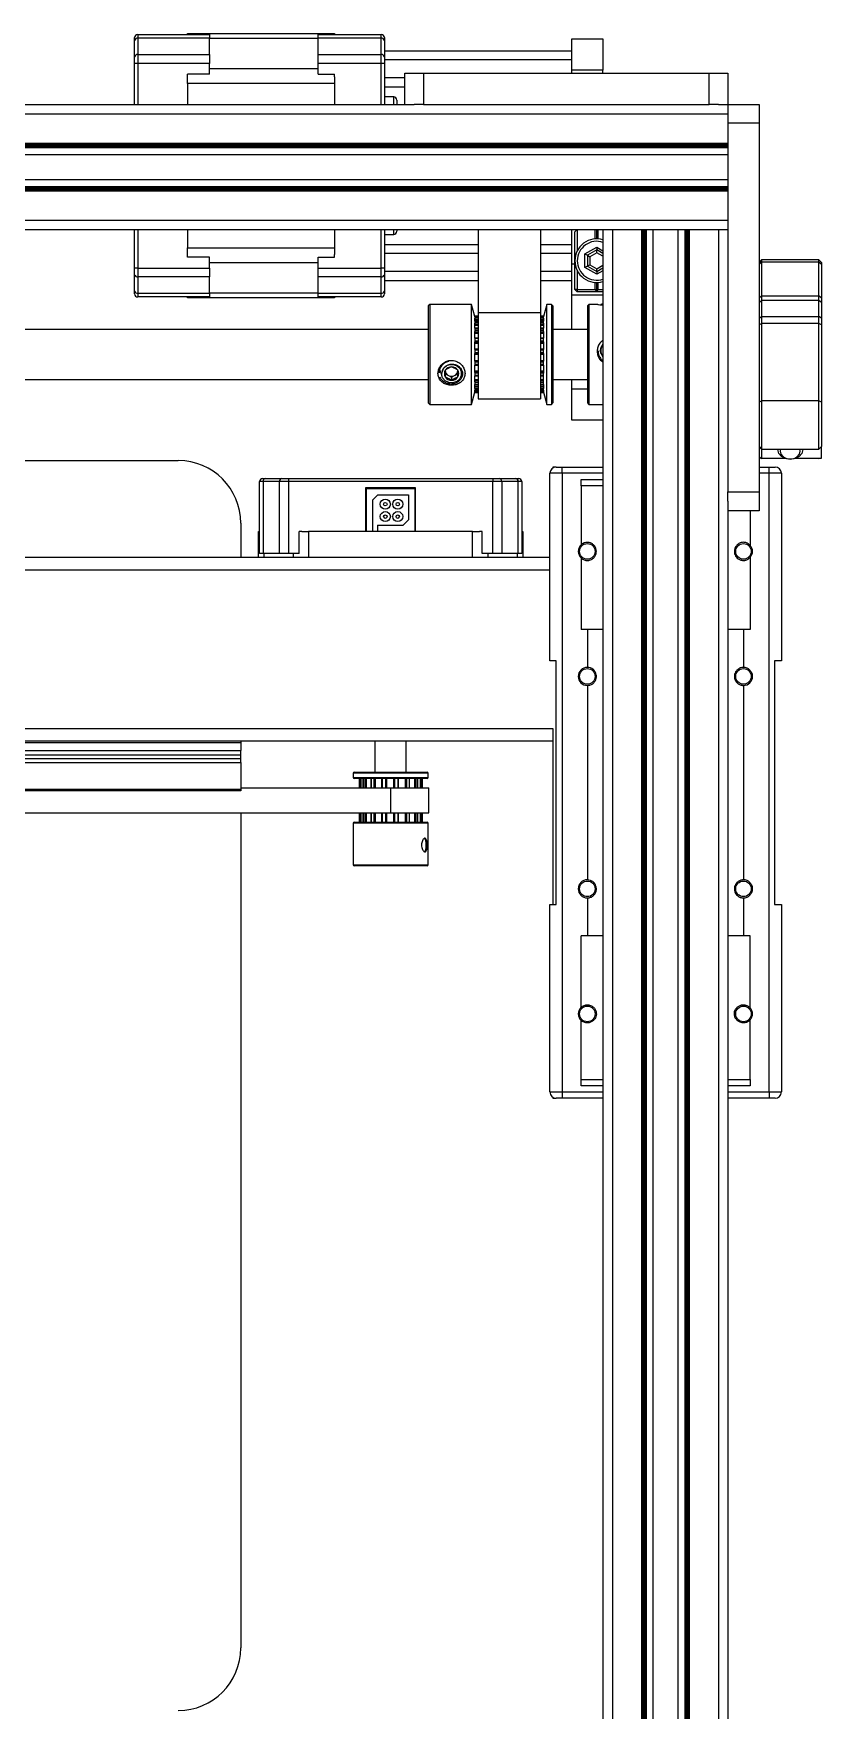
# Model space of a CAD drawing. Header units: millimetres. Extents: x 15 to 1184, y 5 to 1288.
# Drawn here: x 451.6 to 535.7, y 149.9 to 328.8 of the extents above; entities that cross this region are included whole.
import ezdxf

# ---------------------------------------------------------------- set-up
doc = ezdxf.new("R2010")
doc.units = ezdxf.units.MM

msp = doc.modelspace()

# ---------------------------------------------------------------- linework, layer by layer
at = {"color": 7, "linetype": 'Continuous', "lineweight": 25}
for p, q in [((462.38, 328.08), (462.38, 328.37)), ((462.38, 326.33), (462.38, 328.08)), ((462.71, 328.71), (462.71, 328.32)), ((462.71, 328.71), (470.38, 328.71)), ((462.71, 328.32), (462.71, 326.56)), ((470.38, 328.32), (462.71, 328.32)), ((468.04, 328.81), (483.71, 328.81)), ((468.04, 328.71), (468.04, 328.81)), ((470.38, 328.71), (470.38, 328.32)), ((470.38, 326.56), (470.38, 328.32)), ((481.98, 328.71), (488.71, 328.71)), ((481.98, 328.32), (481.98, 328.71)), ((488.71, 328.32), (481.98, 328.32)), ((481.98, 326.56), (481.98, 328.32)), ((483.71, 328.81), (483.71, 328.71)), ((488.71, 328.32), (488.71, 328.71)), ((488.71, 326.56), (488.71, 328.32)), ((489.04, 328.37), (489.04, 328.08)), ((489.04, 328.08), (489.04, 326.33)), ((509.04, 328.24), (512.38, 328.24)), ((509.04, 324.9), (509.04, 328.24)), ((512.38, 328.24), (512.38, 324.9)), ((462.38, 325.62), (462.38, 326.33)), ((462.71, 325.62), (462.38, 325.62)), ((462.38, 321.24), (462.38, 325.62)), ((462.71, 326.56), (462.71, 325.62)), ((462.71, 326.56), (470.38, 326.56)), ((470.38, 325.62), (462.71, 325.62)), ((470.38, 326.56), (470.38, 325.62)), ((470.38, 324.47), (470.38, 325.62)), ((481.98, 325.62), (481.98, 326.56)), ((481.98, 326.56), (488.71, 326.56)), ((488.71, 325.62), (481.98, 325.62)), ((481.98, 324.47), (481.98, 325.62)), ((488.71, 325.62), (488.71, 326.56)), ((489.04, 325.62), (488.71, 325.62)), ((489.04, 326.96), (509.04, 326.96)), ((489.04, 326.33), (489.04, 325.62)), ((489.04, 326.04), (509.04, 326.04)), ((489.04, 325.62), (489.04, 321.24)), ((468.04, 324.18), (468.04, 324.47)), ((470.38, 324.47), (468.04, 324.47)), ((468.04, 323.46), (468.04, 324.18)), ((481.98, 324.47), (483.71, 324.47)), ((483.71, 324.18), (483.71, 324.47)), ((483.71, 324.18), (483.71, 323.46)), ((489.04, 324.11), (491.21, 324.11)), ((491.21, 321.24), (491.21, 324.57)), ((491.21, 324.57), (493.21, 324.57)), ((493.21, 324.57), (493.21, 321.24)), ((493.21, 324.57), (523.71, 324.57)), ((512.38, 324.9), (509.04, 324.9)), ((509.04, 324.57), (509.04, 324.9)), ((512.38, 324.57), (512.38, 324.9)), ((523.71, 321.24), (523.71, 324.57)), ((523.71, 324.57), (525.71, 324.57)), ((525.71, 324.57), (525.71, 321.24)), ((483.71, 323.46), (468.04, 323.46)), ((468.04, 323.46), (468.04, 321.24)), ((483.71, 323.46), (483.71, 321.24)), ((489.04, 323.12), (491.21, 323.12)), ((490.04, 322.04), (489.04, 322.04)), ((221.71, 320.24), (525.71, 320.24)), ((255.21, 321.24), (492.21, 321.24)), ((490.38, 321.71), (490.38, 321.24)), ((493.21, 321.24), (492.21, 321.24)), ((493.21, 321.24), (523.71, 321.24)), ((524.71, 321.24), (523.71, 321.24)), ((524.71, 321.24), (525.71, 321.24)), ((525.71, 321.24), (529.04, 321.24)), ((525.71, 321.24), (525.71, 320.24)), ((525.71, 320.24), (525.71, 317.1)), ((529.04, 321.24), (529.04, 319.24)), ((525.71, 319.24), (525.71, 279.9)), ((529.04, 319.24), (525.71, 319.24)), ((529.04, 319.24), (529.04, 279.9)), ((221.71, 317.1), (525.71, 317.1)), ((221.71, 316.97), (525.71, 316.97)), ((221.71, 316.84), (525.71, 316.84)), ((221.71, 316.77), (525.71, 316.77)), ((221.71, 316.64), (525.71, 316.64)), ((221.71, 315.91), (525.71, 315.91)), ((221.71, 313.23), (525.71, 313.23)), ((221.71, 312.5), (525.71, 312.5)), ((221.71, 312.37), (525.71, 312.37)), ((221.71, 312.3), (525.71, 312.3)), ((221.71, 312.17), (525.71, 312.17)), ((221.71, 312.04), (525.71, 312.04)), ((525.71, 312.04), (525.71, 308.9)), ((221.71, 308.9), (525.71, 308.9)), ((235.04, 307.9), (512.38, 307.9)), ((462.38, 303.79), (462.38, 307.9)), ((468.04, 307.9), (468.04, 305.95)), ((483.71, 307.9), (483.71, 305.95)), ((489.04, 307.9), (489.04, 303.79)), ((490.38, 307.9), (490.38, 307.71)), ((499.04, 307.9), (499.04, 299.03)), ((505.71, 307.9), (505.71, 299.03)), ((509.04, 304.24), (509.04, 307.9)), ((509.64, 307.9), (509.38, 307.64)), ((509.64, 307.9), (509.64, 305.65)), ((511.55, 306.9), (511.55, 307.9)), ((511.71, 306.9), (511.71, 307.9)), ((511.86, 306.9), (511.86, 307.9)), ((512.38, 307.9), (512.38, 63.24)), ((512.38, 307.9), (513.38, 307.9)), ((513.38, 307.9), (513.38, 63.24)), ((513.38, 307.9), (516.51, 307.9)), ((516.51, 307.9), (516.51, 63.24)), ((516.51, 307.9), (516.64, 307.9)), ((516.64, 307.9), (516.64, 63.24)), ((516.64, 307.9), (516.78, 307.9)), ((516.78, 307.9), (516.78, 63.24)), ((516.78, 307.9), (516.84, 307.9)), ((516.84, 307.9), (516.84, 63.24)), ((516.84, 307.9), (516.98, 307.9)), ((516.98, 307.9), (521.11, 307.9)), ((516.98, 307.9), (516.98, 63.24)), ((517.7, 307.9), (517.7, 63.24)), ((520.38, 307.9), (520.38, 63.24)), ((521.11, 307.9), (521.11, 63.24)), ((521.11, 307.9), (521.24, 307.9)), ((521.24, 307.9), (521.24, 63.24)), ((521.24, 307.9), (521.31, 307.9)), ((521.31, 307.9), (521.31, 63.24)), ((521.31, 307.9), (521.44, 307.9)), ((521.44, 307.9), (521.44, 63.24)), ((521.44, 307.9), (521.58, 307.9)), ((521.58, 307.9), (521.58, 63.24)), ((521.58, 307.9), (524.71, 307.9)), ((524.71, 307.9), (524.71, 63.24)), ((524.71, 307.9), (525.71, 307.9)), ((468.04, 305.95), (483.71, 305.95)), ((468.04, 305.23), (468.04, 305.95)), ((483.71, 305.95), (483.71, 305.23)), ((489.04, 307.37), (490.04, 307.37)), ((489.04, 306.3), (499.04, 306.3)), ((505.71, 306.3), (509.04, 306.3)), ((509.38, 301.5), (509.38, 307.64)), ((510.45, 305.3), (511.71, 306.03)), ((511.71, 306.03), (512.38, 305.64)), ((511.71, 306.03), (511.71, 305.72)), ((468.04, 304.95), (468.04, 305.23)), ((470.38, 304.95), (468.04, 304.95)), ((470.38, 303.79), (470.38, 304.95)), ((481.98, 303.79), (481.98, 304.95)), ((481.98, 304.95), (483.71, 304.95)), ((483.71, 304.95), (483.71, 305.23)), ((489.04, 305.37), (499.04, 305.37)), ((505.71, 305.37), (509.04, 305.37)), ((509.04, 304.24), (509.38, 304.24)), ((509.04, 300.9), (509.04, 304.24)), ((510.45, 303.84), (510.45, 305.3)), ((510.45, 305.3), (510.71, 305.15)), ((511.71, 305.72), (510.71, 305.15)), ((510.71, 305.15), (510.71, 303.99)), ((510.71, 305.15), (510.97, 305)), ((510.71, 303.99), (510.97, 304.14)), ((511.71, 305.42), (510.97, 305)), ((510.97, 305), (510.97, 304.14)), ((510.97, 304.14), (511.71, 303.72)), ((512.38, 305.34), (511.71, 305.72)), ((511.71, 305.42), (511.71, 305.72)), ((512.38, 305.04), (511.71, 305.42)), ((529.31, 304.66), (529.04, 304.39)), ((529.04, 304.18), (529.31, 304.43)), ((535.44, 304.66), (529.31, 304.66)), ((529.31, 304.66), (529.31, 304.43)), ((529.31, 304.43), (529.31, 300.83)), ((535.44, 304.43), (529.31, 304.43)), ((535.71, 304.39), (535.44, 304.66)), ((535.44, 304.43), (535.44, 304.66)), ((535.44, 300.83), (535.44, 304.43)), ((535.71, 304.18), (535.44, 304.43)), ((535.71, 304.39), (535.71, 304.18)), ((535.71, 304.18), (535.71, 300.59)), ((462.71, 303.79), (462.38, 303.79)), ((462.38, 303.09), (462.38, 303.79)), ((462.38, 301.33), (462.38, 303.09)), ((462.71, 303.79), (470.38, 303.79)), ((462.71, 303.79), (462.71, 302.85)), ((470.38, 302.85), (462.71, 302.85)), ((462.71, 302.85), (462.71, 301.1)), ((470.38, 303.79), (470.38, 302.85)), ((470.38, 301.1), (470.38, 302.85)), ((481.98, 303.79), (488.71, 303.79)), ((481.98, 302.85), (481.98, 303.79)), ((488.71, 302.85), (481.98, 302.85)), ((481.98, 301.1), (481.98, 302.85)), ((489.04, 303.79), (488.71, 303.79)), ((488.71, 302.85), (488.71, 303.79)), ((488.71, 301.1), (488.71, 302.85)), ((489.04, 303.79), (489.04, 303.09)), ((489.04, 303.45), (499.04, 303.45)), ((489.04, 303.09), (489.04, 301.33)), ((489.04, 302.45), (499.04, 302.45)), ((505.71, 303.45), (509.04, 303.45)), ((505.71, 302.45), (509.04, 302.45)), ((509.64, 303.49), (509.64, 301.5)), ((510.71, 303.99), (510.45, 303.84)), ((511.71, 303.12), (510.45, 303.84)), ((510.71, 303.99), (511.71, 303.42)), ((511.71, 303.72), (512.38, 304.1)), ((511.71, 303.42), (512.38, 303.8)), ((511.71, 303.42), (511.71, 303.72)), ((512.38, 303.5), (511.71, 303.12)), ((511.71, 303.42), (511.71, 303.12)), ((462.38, 301.04), (462.38, 301.33)), ((462.71, 301.1), (470.38, 301.1)), ((462.71, 301.1), (462.71, 300.71)), ((470.38, 300.71), (462.71, 300.71)), ((468.04, 300.61), (468.04, 300.71)), ((483.71, 300.61), (468.04, 300.61)), ((470.38, 301.1), (470.38, 300.71)), ((481.98, 301.1), (488.71, 301.1)), ((481.98, 300.71), (481.98, 301.1)), ((488.71, 300.71), (481.98, 300.71)), ((483.71, 300.71), (483.71, 300.61)), ((488.71, 300.71), (488.71, 301.1)), ((489.04, 301.33), (489.04, 301.04)), ((512.38, 300.9), (509.04, 300.9)), ((509.04, 297.24), (509.04, 300.9)), ((509.64, 301.5), (509.38, 301.5)), ((509.38, 301.5), (509.64, 301.24)), ((509.64, 301.5), (509.64, 301.24)), ((509.64, 301.5), (511.55, 301.5)), ((511.71, 301.24), (509.64, 301.24)), ((511.55, 301.5), (511.55, 302.24)), ((511.55, 301.5), (511.71, 301.24)), ((511.71, 301.24), (511.71, 302.24)), ((511.71, 301.24), (511.86, 301.5)), ((512.38, 301.24), (511.71, 301.24)), ((511.86, 301.5), (511.86, 302.24)), ((511.86, 301.5), (512.38, 301.5)), ((529.04, 300.59), (529.31, 300.83)), ((529.31, 300.83), (529.31, 300.31)), ((529.31, 300.83), (535.44, 300.83)), ((535.44, 300.31), (535.44, 300.83)), ((535.71, 300.59), (535.44, 300.83)), ((535.71, 300.59), (535.71, 300.11)), ((493.88, 299.9), (493.71, 299.74)), ((493.71, 299.74), (493.71, 299.35)), ((493.71, 299.35), (493.71, 289.4)), ((498.36, 299.9), (493.88, 299.9)), ((493.88, 299.9), (493.88, 289.24)), ((498.71, 298.61), (498.36, 299.9)), ((498.36, 289.24), (498.36, 299.9)), ((499.04, 299.03), (499.04, 289.83)), ((499.04, 299.03), (505.71, 299.03)), ((505.71, 299.03), (505.71, 289.83)), ((506.39, 299.9), (506.04, 298.61)), ((506.88, 299.9), (506.39, 299.9)), ((506.39, 289.24), (506.39, 299.9)), ((507.04, 299.74), (506.88, 299.9)), ((506.88, 299.9), (506.88, 289.24)), ((507.04, 299.74), (507.04, 289.4)), ((510.88, 299.9), (510.71, 299.74)), ((510.71, 299.74), (510.71, 289.4)), ((511.82, 299.9), (510.88, 299.9)), ((510.88, 299.9), (510.88, 289.25)), ((529.04, 300.11), (529.31, 300.31)), ((529.31, 300.31), (529.31, 298.63)), ((535.44, 300.31), (529.31, 300.31)), ((535.44, 298.63), (535.44, 300.31)), ((535.71, 300.11), (535.44, 300.31)), ((535.71, 300.11), (535.71, 298.43)), ((493.71, 297.24), (236.71, 297.24)), ((499.04, 298.64), (498.71, 298.64)), ((498.71, 298.64), (498.71, 298.61)), ((498.71, 298.57), (498.71, 298.61)), ((499.04, 298.57), (498.71, 298.57)), ((498.71, 298.57), (498.71, 298.56)), ((498.71, 298.56), (498.71, 298.5)), ((498.71, 298.5), (498.71, 298.45)), ((498.71, 298.13), (498.71, 298.45)), ((499.04, 298.13), (498.71, 298.13)), ((498.71, 298.12), (498.71, 298.13)), ((498.71, 298.12), (498.71, 297.97)), ((498.71, 297.97), (498.71, 297.91)), ((498.71, 297.36), (498.71, 297.91)), ((499.04, 297.36), (498.71, 297.36)), ((498.71, 297.36), (498.71, 297.32)), ((498.71, 297.32), (498.71, 297.11)), ((498.71, 297.11), (498.71, 297.03)), ((498.71, 296.31), (498.71, 297.03)), ((506.04, 298.64), (505.71, 298.64)), ((506.04, 298.57), (505.71, 298.57)), ((506.04, 298.13), (505.71, 298.13)), ((506.04, 297.36), (505.71, 297.36)), ((506.04, 298.61), (506.04, 298.64)), ((506.04, 298.61), (506.04, 298.57)), ((506.04, 298.56), (506.04, 298.57)), ((506.04, 298.5), (506.04, 298.56)), ((506.04, 298.45), (506.04, 298.5)), ((506.04, 298.45), (506.04, 298.13)), ((506.04, 298.12), (506.04, 298.13)), ((506.04, 297.97), (506.04, 298.12)), ((506.04, 297.91), (506.04, 297.97)), ((506.04, 297.91), (506.04, 297.36)), ((506.04, 297.32), (506.04, 297.36)), ((506.04, 297.11), (506.04, 297.32)), ((506.04, 297.03), (506.04, 297.11)), ((506.04, 297.03), (506.04, 296.31)), ((510.71, 297.24), (507.04, 297.24)), ((529.04, 298.43), (529.31, 298.63)), ((529.04, 297.72), (529.31, 297.86)), ((529.31, 298.63), (529.31, 297.86)), ((529.31, 298.63), (535.44, 298.63)), ((529.31, 297.86), (529.31, 289.63)), ((535.44, 297.86), (529.31, 297.86)), ((535.44, 297.86), (535.44, 298.63)), ((535.71, 298.43), (535.44, 298.63)), ((535.44, 289.63), (535.44, 297.86)), ((535.71, 297.72), (535.44, 297.86)), ((535.71, 298.43), (535.71, 297.72)), ((535.71, 297.72), (535.71, 289.48)), ((499.04, 296.32), (498.71, 296.32)), ((498.71, 296.31), (498.71, 296.26)), ((498.71, 296.26), (498.71, 296)), ((498.71, 296), (498.71, 295.92)), ((498.71, 295.1), (498.71, 295.92)), ((506.04, 296.32), (505.71, 296.32)), ((506.04, 296.26), (506.04, 296.31)), ((506.04, 296), (506.04, 296.26)), ((506.04, 295.92), (506.04, 296)), ((506.04, 295.92), (506.04, 295.1)), ((495.91, 293.48), (495.66, 293.34)), ((499.04, 295.12), (498.71, 295.12)), ((498.71, 295.1), (498.71, 295.03)), ((498.71, 295.03), (498.71, 294.75)), ((498.71, 294.75), (498.71, 294.68)), ((498.71, 293.84), (498.71, 294.68)), ((498.71, 293.84), (498.71, 293.76)), ((498.71, 293.76), (498.71, 293.49)), ((498.71, 293.49), (498.71, 293.42)), ((498.71, 292.64), (498.71, 293.42)), ((498.71, 293.41), (499.04, 293.41)), ((506.04, 295.12), (505.71, 295.12)), ((505.71, 293.41), (506.04, 293.41)), ((506.04, 295.03), (506.04, 295.1)), ((506.04, 294.75), (506.04, 295.03)), ((506.04, 294.68), (506.04, 294.75)), ((506.04, 294.68), (506.04, 293.84)), ((506.04, 293.76), (506.04, 293.84)), ((506.04, 293.49), (506.04, 293.76)), ((506.04, 293.42), (506.04, 293.49)), ((506.04, 293.42), (506.04, 292.64)), ((512.19, 294.62), (512.34, 294.38)), ((512.34, 294.38), (512.38, 294.32)), ((236.71, 291.9), (493.71, 291.9)), ((495.2, 292.74), (495.14, 292.48)), ((495.54, 292.49), (495.88, 292.32)), ((495.88, 292.32), (496.21, 292.14)), ((496.21, 292.14), (496.54, 292.32)), ((496.21, 292.14), (496.21, 291.82)), ((496.54, 292.32), (496.88, 292.49)), ((497.32, 292.66), (497.31, 292.6)), ((498.71, 292.64), (498.71, 292.57)), ((498.71, 292.57), (498.71, 292.33)), ((498.71, 292.33), (498.71, 292.28)), ((498.71, 292.28), (499.04, 292.28)), ((498.71, 291.64), (498.71, 292.28)), ((498.71, 291.64), (498.71, 291.57)), ((505.71, 292.28), (506.04, 292.28)), ((506.04, 292.64), (506.04, 292.57)), ((506.04, 292.33), (506.04, 292.57)), ((506.04, 292.28), (506.04, 292.33)), ((506.04, 291.64), (506.04, 292.28)), ((506.04, 291.57), (506.04, 291.64)), ((507.04, 291.9), (510.71, 291.9)), ((509.04, 290.9), (509.04, 291.9)), ((498.36, 289.24), (498.71, 290.53)), ((498.71, 291.57), (498.71, 291.38)), ((498.71, 291.38), (498.71, 291.36)), ((498.71, 291.36), (499.04, 291.36)), ((498.71, 290.92), (498.71, 291.36)), ((498.71, 290.92), (498.71, 290.86)), ((498.71, 290.86), (498.71, 290.76)), ((498.71, 290.56), (498.71, 290.76)), ((498.71, 290.76), (498.71, 290.75)), ((498.71, 290.75), (499.04, 290.75)), ((498.71, 290.56), (498.71, 290.52)), ((498.71, 290.52), (498.71, 290.5)), ((498.71, 290.5), (499.04, 290.5)), ((498.71, 290.5), (498.71, 290.5)), ((499.04, 289.83), (505.71, 289.83)), ((505.71, 291.36), (506.04, 291.36)), ((505.71, 290.75), (506.04, 290.75)), ((505.71, 290.5), (506.04, 290.5)), ((506.04, 291.38), (506.04, 291.57)), ((506.04, 291.36), (506.04, 291.38)), ((506.04, 291.36), (506.04, 290.92)), ((506.04, 290.86), (506.04, 290.92)), ((506.04, 290.76), (506.04, 290.86)), ((506.04, 290.76), (506.04, 290.56)), ((506.04, 290.75), (506.04, 290.76)), ((506.04, 290.52), (506.04, 290.56)), ((506.04, 290.53), (506.39, 289.24)), ((506.04, 290.5), (506.04, 290.52)), ((506.04, 290.5), (506.04, 290.5)), ((509.04, 290.9), (510.71, 290.9)), ((509.04, 287.57), (509.04, 290.9)), ((493.71, 289.4), (493.88, 289.24)), ((493.88, 289.24), (498.36, 289.24)), ((506.39, 289.24), (506.88, 289.24)), ((506.88, 289.24), (507.04, 289.4)), ((510.71, 289.4), (510.88, 289.24)), ((510.88, 289.25), (510.88, 289.24)), ((510.88, 289.24), (512.38, 289.24)), ((529.04, 289.48), (529.31, 289.63)), ((535.44, 289.63), (529.31, 289.63)), ((529.31, 289.63), (529.31, 284.48)), ((535.71, 289.48), (535.44, 289.63)), ((535.44, 284.48), (535.44, 289.63)), ((535.71, 289.48), (535.71, 284.75)), ((512.38, 287.57), (509.04, 287.57)), ((529.04, 284.75), (529.31, 284.48)), ((529.31, 284.48), (535.44, 284.48)), ((529.31, 284.48), (529.31, 283.5)), ((531.04, 284.48), (531.04, 284.42)), ((533.71, 284.42), (533.71, 284.48)), ((535.44, 284.48), (535.71, 284.75)), ((535.71, 283.5), (535.71, 284.75)), ((280.38, 283.24), (467.04, 283.24)), ((529.04, 283.66), (529.31, 283.5)), ((529.04, 283.66), (529.31, 283.46)), ((529.31, 283.5), (531.77, 283.5)), ((529.31, 283.46), (529.31, 283.5)), ((531.88, 283.46), (529.31, 283.46)), ((535.44, 283.46), (532.87, 283.46)), ((532.98, 283.5), (535.71, 283.5)), ((535.44, 283.46), (535.71, 283.5)), ((476.1, 281.01), (475.71, 281.01)), ((475.71, 273.34), (475.71, 281.01)), ((476.04, 281.34), (476.33, 281.34)), ((477.85, 281.01), (476.1, 281.01)), ((476.1, 281.01), (476.1, 273.34)), ((476.33, 281.34), (478.09, 281.34)), ((477.85, 273.34), (477.85, 281.01)), ((478.79, 281.01), (477.85, 281.01)), ((478.09, 281.34), (478.79, 281.34)), ((478.79, 281.34), (500.62, 281.34)), ((478.79, 281.34), (478.79, 281.01)), ((500.62, 281.01), (478.79, 281.01)), ((478.79, 281.01), (478.79, 273.34)), ((500.62, 281.34), (500.62, 281.01)), ((500.62, 281.34), (501.33, 281.34)), ((501.57, 281.01), (500.62, 281.01)), ((500.62, 273.34), (500.62, 281.01)), ((501.33, 281.34), (503.08, 281.34)), ((501.57, 281.01), (501.57, 273.34)), ((503.32, 281.01), (501.57, 281.01)), ((503.08, 281.34), (503.38, 281.34)), ((503.32, 273.34), (503.32, 281.01)), ((503.71, 281.01), (503.32, 281.01)), ((503.71, 281.01), (503.71, 273.34)), ((506.71, 261.89), (506.71, 281.89)), ((508.04, 281.89), (506.71, 281.89)), ((507.04, 282.56), (507.04, 282.47)), ((507.38, 282.56), (507.04, 282.56)), ((507.38, 282.56), (508.04, 282.56)), ((508.04, 281.89), (508.04, 282.56)), ((508.04, 282.56), (512.38, 282.56)), ((508.04, 281.89), (508.04, 215.89)), ((510.04, 281.22), (512.38, 281.22)), ((529.04, 282.56), (530.11, 282.56)), ((530.11, 281.89), (530.11, 282.56)), ((530.11, 282.56), (530.77, 282.56)), ((530.11, 215.89), (530.11, 281.89)), ((531.44, 281.89), (530.11, 281.89)), ((531.44, 281.89), (531.44, 261.89)), ((487.04, 280.34), (487.04, 275.67)), ((492.38, 280.34), (487.04, 280.34)), ((487.11, 280.25), (487.11, 275.67)), ((492.3, 280.25), (487.11, 280.25)), ((487.78, 279.01), (488.36, 279.59)), ((488.36, 279.59), (491.63, 279.59)), ((491.63, 279.59), (491.63, 276.92)), ((492.3, 280.25), (492.3, 275.67)), ((492.38, 275.67), (492.38, 280.34)), ((510.04, 280.56), (510.04, 274.26)), ((525.71, 279.9), (529.04, 279.9)), ((525.71, 278.9), (525.71, 279.9)), ((529.04, 279.9), (529.04, 277.9)), ((487.78, 279.01), (487.78, 275.67)), ((525.71, 278.9), (525.71, 63.24)), ((529.04, 277.9), (525.71, 277.9)), ((528.11, 277.9), (528.11, 274.19)), ((473.71, 276.57), (473.71, 272.94)), ((475.61, 272.94), (475.61, 275.67)), ((475.61, 275.67), (475.71, 275.67)), ((480.23, 275.67), (479.95, 275.67)), ((479.95, 273.34), (479.95, 275.67)), ((480.23, 275.67), (480.95, 275.67)), ((487.11, 275.67), (480.95, 275.67)), ((487.78, 275.67), (487.11, 275.67)), ((488.31, 275.67), (487.78, 275.67)), ((488.31, 276.34), (488.31, 275.67)), ((488.31, 276.34), (491.06, 276.34)), ((492.3, 275.67), (488.31, 275.67)), ((491.63, 276.92), (491.06, 276.34)), ((498.46, 275.67), (492.3, 275.67)), ((498.46, 275.67), (499.19, 275.67)), ((499.47, 275.67), (499.19, 275.67)), ((499.47, 273.34), (499.47, 275.67)), ((503.71, 275.67), (503.81, 275.67)), ((503.81, 275.67), (503.81, 272.94)), ((240.77, 272.94), (506.71, 272.94)), ((476.1, 273.34), (475.71, 273.34)), ((477.85, 273.34), (476.1, 273.34)), ((478.79, 273.34), (477.85, 273.34)), ((479.95, 273.34), (478.79, 273.34)), ((500.62, 273.34), (499.47, 273.34)), ((501.57, 273.34), (500.62, 273.34)), ((503.32, 273.34), (501.57, 273.34)), ((503.71, 273.34), (503.32, 273.34)), ((510.04, 272.86), (510.04, 265.22)), ((528.11, 272.92), (528.11, 265.22)), ((512.38, 265.22), (510.04, 265.22)), ((510.71, 265.22), (510.71, 261.19)), ((528.11, 265.22), (525.71, 265.22)), ((527.38, 265.22), (527.38, 261.19)), ((507.38, 261.89), (506.71, 261.89)), ((507.38, 235.89), (507.38, 261.89)), ((531.44, 261.89), (530.71, 261.89)), ((530.71, 261.89), (530.71, 235.89)), ((510.71, 259.26), (510.71, 238.52)), ((527.38, 259.26), (527.38, 238.52)), ((240.38, 254.67), (507.04, 254.67)), ((507.04, 254.67), (507.04, 235.89)), ((379.62, 253.34), (507.04, 253.34)), ((473.71, 253.14), (379.62, 253.14)), ((379.62, 252.31), (473.71, 252.31)), ((473.71, 253.34), (473.71, 253.14)), ((473.71, 253.14), (473.71, 252.31)), ((473.71, 251.87), (473.71, 252.31)), ((488.04, 253.34), (488.04, 250.01)), ((491.38, 250.01), (491.38, 253.34)), ((379.62, 251.87), (473.71, 251.87)), ((379.62, 251.47), (473.71, 251.47)), ((379.62, 251.04), (473.71, 251.04)), ((473.71, 251.47), (473.71, 251.87)), ((473.71, 251.04), (473.71, 251.47)), ((473.71, 251.04), (473.71, 248.21)), ((485.71, 249.91), (485.71, 249.44)), ((485.81, 250.01), (488.15, 250.01)), ((488.15, 249.34), (485.81, 249.34)), ((486.34, 249.34), (486.34, 248.34)), ((486.75, 249.34), (486.75, 248.34)), ((487.59, 249.34), (487.59, 248.34)), ((488.15, 250.01), (493.61, 250.01)), ((493.61, 249.34), (488.15, 249.34)), ((488.74, 249.34), (488.74, 248.34)), ((490.02, 249.34), (490.02, 248.34)), ((490.56, 248.34), (490.56, 249.34)), ((491.73, 248.34), (491.73, 249.34)), ((492.61, 248.34), (492.61, 249.34)), ((493.06, 248.34), (493.06, 249.34)), ((493.08, 248.34), (493.08, 249.34)), ((493.71, 249.44), (493.71, 249.91)), ((388.19, 248.21), (473.71, 248.21)), ((473.71, 248.01), (388.19, 248.01)), ((473.71, 248.34), (489.71, 248.34)), ((473.71, 248.21), (473.71, 248.01)), ((489.71, 248.34), (489.71, 245.67)), ((489.71, 248.34), (493.77, 248.34)), ((493.77, 245.67), (493.77, 248.34)), ((388.19, 245.67), (489.71, 245.67)), ((473.71, 245.67), (473.71, 156.57)), ((486.34, 245.67), (486.34, 244.67)), ((486.75, 245.67), (486.75, 244.67)), ((487.59, 245.67), (487.59, 244.67)), ((488.74, 245.67), (488.74, 244.67)), ((489.71, 245.67), (493.77, 245.67)), ((490.02, 245.67), (490.02, 244.67)), ((490.56, 244.67), (490.56, 245.67)), ((491.73, 244.67), (491.73, 245.67)), ((492.61, 244.67), (492.61, 245.67)), ((493.06, 244.67), (493.06, 245.67)), ((493.08, 244.67), (493.08, 245.67)), ((485.71, 244.57), (485.71, 240.11)), ((485.81, 244.67), (493.61, 244.67)), ((493.71, 240.11), (493.71, 244.57)), ((493.61, 240.01), (485.81, 240.01)), ((510.71, 236.59), (510.71, 232.56)), ((527.38, 236.59), (527.38, 232.56)), ((506.71, 215.89), (506.71, 235.89)), ((506.71, 235.89), (507.38, 235.89)), ((530.71, 235.89), (531.44, 235.89)), ((531.44, 235.89), (531.44, 215.89)), ((510.04, 224.92), (510.04, 232.56)), ((512.38, 232.56), (510.04, 232.56)), ((528.11, 232.56), (525.71, 232.56)), ((528.11, 224.86), (528.11, 232.56)), ((510.04, 217.22), (510.04, 223.52)), ((528.11, 217.22), (528.11, 223.59)), ((512.38, 216.56), (510.04, 216.56)), ((528.11, 216.56), (525.71, 216.56)), ((506.71, 215.89), (508.04, 215.89)), ((507.04, 215.31), (507.04, 215.22)), ((507.04, 215.22), (507.38, 215.22)), ((508.04, 215.22), (507.38, 215.22)), ((508.04, 215.89), (508.04, 215.22)), ((512.38, 215.22), (508.04, 215.22)), ((530.11, 215.22), (525.71, 215.22)), ((530.11, 215.89), (531.44, 215.89)), ((530.11, 215.89), (530.11, 215.22)), ((530.77, 215.22), (530.11, 215.22))]:
    msp.add_line(p, q, dxfattribs=at)
at = {"color": 8, "linetype": 'Continuous', "lineweight": 25}
for p, q in [((481.98, 328.26), (470.38, 328.26)), ((462.71, 325.62), (462.71, 321.24)), ((488.71, 321.24), (488.71, 325.62)), ((470.38, 325.08), (481.98, 325.08)), ((490.04, 321.24), (490.04, 322.04)), ((462.71, 307.9), (462.71, 303.79)), ((488.71, 303.79), (488.71, 307.9)), ((490.04, 307.37), (490.04, 307.9)), ((481.98, 304.33), (470.38, 304.33)), ((470.38, 301.16), (481.98, 301.16)), ((499.04, 298.56), (498.71, 298.56)), ((499.04, 298.5), (498.71, 298.5)), ((498.71, 298.38), (499.04, 298.38)), ((498.71, 298.21), (499.04, 298.21)), ((499.04, 298.12), (498.71, 298.12)), ((499.04, 297.97), (498.71, 297.97)), ((498.71, 297.84), (499.04, 297.84)), ((498.71, 297.68), (499.04, 297.68)), ((499.04, 297.32), (498.71, 297.32)), ((499.04, 297.11), (498.71, 297.11)), ((506.04, 298.56), (505.71, 298.56)), ((506.04, 298.5), (505.71, 298.5)), ((505.71, 298.38), (506.04, 298.38)), ((505.71, 298.21), (506.04, 298.21)), ((506.04, 298.12), (505.71, 298.12)), ((506.04, 297.97), (505.71, 297.97)), ((505.71, 297.84), (506.04, 297.84)), ((505.71, 297.68), (506.04, 297.68)), ((506.04, 297.32), (505.71, 297.32)), ((506.04, 297.11), (505.71, 297.11)), ((498.71, 296.97), (499.04, 296.97)), ((498.71, 296.84), (499.04, 296.84)), ((499.04, 296.26), (498.71, 296.26)), ((499.04, 296), (498.71, 296)), ((498.71, 295.87), (499.04, 295.87)), ((498.71, 295.79), (499.04, 295.79)), ((505.71, 296.97), (506.04, 296.97)), ((505.71, 296.84), (506.04, 296.84)), ((506.04, 296.26), (505.71, 296.26)), ((506.04, 296), (505.71, 296)), ((505.71, 295.87), (506.04, 295.87)), ((505.71, 295.79), (506.04, 295.79)), ((498.71, 295.13), (499.04, 295.13)), ((499.04, 295.03), (498.71, 295.03)), ((499.04, 294.75), (498.71, 294.75)), ((498.71, 294.65), (499.04, 294.65)), ((498.71, 294.61), (499.04, 294.61)), ((498.71, 293.94), (499.04, 293.94)), ((499.04, 293.88), (498.71, 293.88)), ((499.04, 293.76), (498.71, 293.76)), ((499.04, 293.49), (498.71, 293.49)), ((505.71, 295.13), (506.04, 295.13)), ((506.04, 295.03), (505.71, 295.03)), ((506.04, 294.75), (505.71, 294.75)), ((505.71, 294.65), (506.04, 294.65)), ((505.71, 294.61), (506.04, 294.61)), ((505.71, 293.94), (506.04, 293.94)), ((506.04, 293.88), (505.71, 293.88)), ((506.04, 293.76), (505.71, 293.76)), ((506.04, 293.49), (505.71, 293.49)), ((498.71, 292.81), (499.04, 292.81)), ((499.04, 292.7), (498.71, 292.7)), ((499.04, 292.57), (498.71, 292.57)), ((499.04, 292.33), (498.71, 292.33)), ((499.04, 291.85), (498.71, 291.85)), ((499.04, 291.71), (498.71, 291.71)), ((505.71, 292.81), (506.04, 292.81)), ((506.04, 292.7), (505.71, 292.7)), ((506.04, 292.57), (505.71, 292.57)), ((506.04, 292.33), (505.71, 292.33)), ((506.04, 291.85), (505.71, 291.85)), ((506.04, 291.71), (505.71, 291.71)), ((498.71, 291.57), (499.04, 291.57)), ((498.71, 291.38), (499.04, 291.38)), ((499.04, 291.16), (498.71, 291.16)), ((499.04, 290.99), (498.71, 290.99)), ((498.71, 290.86), (499.04, 290.86)), ((498.71, 290.76), (499.04, 290.76)), ((499.04, 290.63), (498.71, 290.63)), ((498.71, 290.52), (499.04, 290.52)), ((498.71, 290.5), (499.04, 290.5)), ((505.71, 291.57), (506.04, 291.57)), ((505.71, 291.38), (506.04, 291.38)), ((506.04, 291.16), (505.71, 291.16)), ((506.04, 290.99), (505.71, 290.99)), ((505.71, 290.86), (506.04, 290.86)), ((505.71, 290.76), (506.04, 290.76)), ((506.04, 290.63), (505.71, 290.63)), ((505.71, 290.52), (506.04, 290.52)), ((505.71, 290.5), (506.04, 290.5)), ((512.38, 281.89), (508.04, 281.89)), ((530.11, 281.89), (529.04, 281.89)), ((512.38, 280.56), (510.04, 280.56)), ((480.95, 275.67), (480.95, 272.94)), ((498.46, 272.94), (498.46, 275.67)), ((476.16, 273.34), (476.16, 272.94)), ((479.33, 272.94), (479.33, 273.34)), ((500.08, 273.34), (500.08, 272.94)), ((503.26, 272.94), (503.26, 273.34)), ((240.77, 271.6), (506.71, 271.6)), ((488.11, 249.91), (485.71, 249.91)), ((485.71, 249.44), (488.11, 249.44)), ((486.34, 249.34), (486.34, 248.34)), ((486.4, 249.34), (486.4, 248.34)), ((486.54, 249.34), (486.54, 248.34)), ((486.76, 249.34), (486.76, 248.34)), ((486.95, 249.34), (486.95, 248.34)), ((487.1, 249.34), (487.1, 248.34)), ((487.63, 249.34), (487.63, 248.34)), ((487.92, 249.34), (487.92, 248.34)), ((488.06, 249.34), (488.06, 248.34)), ((493.71, 249.91), (488.11, 249.91)), ((488.11, 249.44), (493.71, 249.44)), ((488.81, 249.34), (488.81, 248.34)), ((489.16, 249.34), (489.16, 248.34)), ((489.27, 249.34), (489.27, 248.34)), ((490.13, 249.34), (490.13, 248.34)), ((490.48, 249.34), (490.48, 248.34)), ((491.25, 249.34), (491.25, 248.34)), ((491.39, 249.34), (491.39, 248.34)), ((491.69, 249.34), (491.69, 248.34)), ((492.24, 249.34), (492.24, 248.34)), ((492.39, 249.34), (492.39, 248.34)), ((492.59, 249.34), (492.59, 248.34)), ((492.85, 249.34), (492.85, 248.34)), ((492.98, 249.34), (492.98, 248.34)), ((493.06, 249.34), (493.06, 248.34)), ((486.34, 245.67), (486.34, 244.67)), ((486.4, 245.67), (486.4, 244.67)), ((486.54, 245.67), (486.54, 244.67)), ((486.76, 245.67), (486.76, 244.67)), ((486.95, 245.67), (486.95, 244.67)), ((487.1, 245.67), (487.1, 244.67)), ((487.63, 245.67), (487.63, 244.67)), ((487.92, 245.67), (487.92, 244.67)), ((488.06, 245.67), (488.06, 244.67)), ((488.81, 245.67), (488.81, 244.67)), ((489.16, 245.67), (489.16, 244.67)), ((489.27, 245.67), (489.27, 244.67)), ((490.13, 245.67), (490.13, 244.67)), ((490.48, 245.67), (490.48, 244.67)), ((491.25, 245.67), (491.25, 244.67)), ((491.39, 245.67), (491.39, 244.67)), ((491.69, 245.67), (491.69, 244.67)), ((492.24, 245.67), (492.24, 244.67)), ((492.39, 245.67), (492.39, 244.67)), ((492.59, 245.67), (492.59, 244.67)), ((492.85, 245.67), (492.85, 244.67)), ((492.98, 245.67), (492.98, 244.67)), ((493.06, 245.67), (493.06, 244.67)), ((493.71, 244.57), (485.71, 244.57)), ((485.71, 240.11), (493.71, 240.11)), ((510.04, 217.22), (512.38, 217.22)), ((525.71, 217.22), (528.11, 217.22)), ((508.04, 215.89), (512.38, 215.89)), ((525.71, 215.89), (530.11, 215.89))]:
    msp.add_line(p, q, dxfattribs=at)
at = {"color": 7, "linetype": 'Continuous', "lineweight": 25, "flags": 128}
for points in [[(512.38, 299.94), (512.26, 299.93), (512.15, 299.9)], [(495.91, 293.48), (496.34, 293.51), (496.75, 293.38), (497.08, 293.11), (497.25, 292.74), (497.25, 292.33), (497.08, 291.96), (496.76, 291.69), (496.35, 291.55), (495.92, 291.58), (495.53, 291.77), (495.26, 292.09), (495.14, 292.48)], [(495.99, 289.24), (496.42, 289.24), (496.43, 289.24)], [(533.71, 284.48), (533.71, 284.42), (533.61, 284.02), (533.32, 283.69), (532.89, 283.46), (532.38, 283.38), (531.87, 283.46), (531.43, 283.69), (531.14, 284.02), (531.04, 284.42), (531.04, 284.48)], [(531.34, 284.48), (531.3, 284.25), (531.38, 283.93), (531.62, 283.66), (531.96, 283.48), (532.38, 283.42), (532.79, 283.48), (533.13, 283.66), (533.37, 283.93), (533.45, 284.25), (533.41, 284.48)]]:
    msp.add_lwpolyline(points, dxfattribs=at)
at = {"color": 7, "linetype": 'Continuous', "lineweight": 25}
for centre, radius in [((489.14, 278.6), 0.538), ((490.47, 278.6), 0.538), ((489.14, 277.27), 0.538), ((489.14, 278.6), 0.186), ((489.14, 277.27), 0.186), ((490.47, 277.27), 0.538), ((490.47, 278.6), 0.186), ((490.47, 277.27), 0.186), ((510.71, 273.56), 0.833), ((527.38, 273.56), 0.833), ((510.71, 260.22), 0.833), ((527.38, 260.22), 0.833), ((510.71, 237.56), 0.833), ((527.38, 237.56), 0.833), ((510.71, 224.22), 0.833), ((527.38, 224.22), 0.833)]:
    msp.add_circle(centre, radius, dxfattribs=at)
for centre, radius, start, end in [((462.71, 328.37), 0.333, 90, 180), ((462.67, 328.02), 0.298, 81.9529, 168.5798), ((488.71, 328.37), 0.333, 0, 90), ((488.75, 328.02), 0.298, 11.4218, 98.0455), ((462.67, 326.27), 0.298, 81.9416, 168.582), ((488.75, 326.27), 0.298, 11.4196, 98.0568), ((490.04, 321.71), 0.333, 0, 90), ((490.04, 307.71), 0.333, 270, 0), ((511.71, 304.57), 2.33, 73.3985, 180), ((511.71, 304.57), 2.33, 180, 286.6015), ((462.67, 303.14), 0.298, 191.4251, 278.0421), ((488.75, 303.14), 0.298, 261.9595, 348.5733), ((462.67, 301.39), 0.298, 191.418, 278.0584), ((462.71, 301.04), 0.333, 180, 270), ((488.75, 301.39), 0.298, 261.9432, 348.5804), ((488.71, 301.04), 0.333, 270, 0), ((513.2, 294.92), 1.06, 141.3019, 196.4459), ((496.03, 292.6), 1.15, 156.937, 179.9471), ((496.13, 292.5), 0.958, 119.3617, 166.0061), ((496.11, 292.53), 0.666, 147.7197, 212.2803), ((496.2, 292.46), 0.783, 89.2221, 146.9509), ((496.15, 292.86), 0.61, 180.9331, 243.0493), ((496.2, 292.6), 0.783, 213.0527, 270.7743), ((496.21, 292.95), 0.713, 242.1379, 297.8621), ((496.22, 292.46), 0.783, 33.0491, 90.7779), ((496.22, 292.6), 0.783, 269.2257, 326.9473), ((496.27, 292.86), 0.61, 296.9507, 359.0669), ((496.31, 292.53), 0.666, 327.7197, 32.2803), ((467.04, 276.57), 6.67, 0, 90), ((476.04, 281.01), 0.333, 90, 180), ((476.39, 281.05), 0.298, 101.4287, 188.0464), ((478.15, 281.05), 0.298, 101.4252, 188.0453), ((501.27, 281.05), 0.298, 351.9512, 78.5738), ((503.02, 281.05), 0.298, 351.9547, 78.5748), ((503.38, 281.01), 0.333, 0, 90), ((507.38, 281.89), 0.667, 90, 180), ((530.77, 281.89), 0.667, 0, 90), ((510.71, 273.56), 0.967, 133.6028, 226.3972), ((527.38, 273.56), 0.967, 319.0983, 40.9017), ((510.71, 260.22), 0.967, 90, 270), ((527.38, 260.22), 0.967, 270, 90), ((485.81, 249.91), 0.1, 90, 180), ((485.81, 249.44), 0.1, 180, 270), ((493.61, 249.91), 0.1, 0, 90), ((493.61, 249.44), 0.1, 270, 0), ((485.81, 244.57), 0.1, 90, 180), ((493.61, 244.57), 0.1, 0, 90), ((485.81, 240.11), 0.1, 180, 270), ((493.61, 240.11), 0.1, 270, 0), ((510.71, 237.56), 0.967, 90, 270), ((527.38, 237.56), 0.967, 270, 90), ((510.71, 224.22), 0.967, 133.6028, 226.3972), ((527.38, 224.22), 0.967, 319.0983, 40.9017), ((507.38, 215.89), 0.667, 180, 270), ((530.77, 215.89), 0.667, 270, 0), ((467.04, 156.57), 6.67, 270, 0)]:
    msp.add_arc(centre, radius, start, end, dxfattribs=at)
at = {"color": 8, "linetype": 'Continuous', "lineweight": 25}
for start, end in [(71.1809, 180), (180, 288.8191)]:
    msp.add_arc((511.71, 304.57), 2.07, start, end, dxfattribs=at)
at = {"color": 7, "linetype": 'Continuous', "lineweight": 25}
for points, knots in [([(511.82, 299.9), (511.83, 299.9), (511.85, 299.91), (512.03, 299.88), (512.26, 299.85), (512.38, 299.84)], [0, 0, 0, 0, 0.096511, 0.561004, 1, 1, 1, 1]), ([(512.38, 296.08), (512.26, 295.98), (512.01, 295.78), (511.8, 295.36), (511.78, 295.06), (511.76, 294.92)], [0, 0, 0, 0, 0.344521, 0.696253, 1, 1, 1, 1]), ([(512.19, 294.62), (512.16, 294.74), (512.1, 294.97), (512.17, 295.33), (512.27, 295.57), (512.37, 295.66), (512.38, 295.67)], [0, 0, 0, 0, 0.317197, 0.63623, 0.971734, 1, 1, 1, 1]), ([(494.76, 292.53), (494.78, 292.39), (494.81, 292.11), (495.04, 291.74), (495.39, 291.46), (495.83, 291.3), (496.32, 291.26), (496.79, 291.36), (497.21, 291.58), (497.5, 291.91), (497.66, 292.32), (497.66, 292.77), (497.49, 293.21), (497.2, 293.58), (496.79, 293.84), (496.31, 293.96), (495.82, 293.91), (495.37, 293.7), (495.02, 293.36), (494.8, 292.95), (494.78, 292.67), (494.76, 292.53)], [0, 0, 0, 0, 0.05042, 0.10248, 0.155244, 0.209124, 0.262769, 0.314982, 0.36781, 0.422842, 0.474287, 0.528607, 0.579983, 0.632026, 0.685421, 0.738949, 0.793413, 0.844063, 0.900535, 0.952855, 1, 1, 1, 1]), ([(495.91, 293.81), (495.83, 293.8), (495.6, 293.75), (495.28, 293.53), (495.06, 293.26), (494.99, 293.09), (494.97, 293.05)], [0, 0, 0, 0, 0.193152, 0.541906, 0.890796, 1, 1, 1, 1]), ([(495.91, 293.48), (496.02, 293.51), (496.25, 293.56), (496.62, 293.51), (496.95, 293.35), (497.21, 293.1), (497.37, 292.78), (497.4, 292.42), (497.31, 292.07), (497.08, 291.76), (496.76, 291.53), (496.36, 291.41), (495.93, 291.41), (495.53, 291.55), (495.18, 291.79), (495.04, 292.02), (494.98, 292.13)], [0, 0, 0, 0, 0.064156, 0.128688, 0.196551, 0.264403, 0.332176, 0.403608, 0.475168, 0.546679, 0.621176, 0.696446, 0.771683, 0.849262, 0.928243, 1, 1, 1, 1]), ([(495.2, 292.74), (495.24, 292.84), (495.31, 293.05), (495.55, 293.3), (495.75, 293.44), (495.87, 293.46), (495.88, 293.46)], [0, 0, 0, 0, 0.3294109, 0.658768, 0.9881237, 1, 1, 1, 1]), ([(511.76, 294.92), (511.78, 294.77), (511.81, 294.45), (512.03, 294.03), (512.26, 293.84), (512.38, 293.75)], [0, 0, 0, 0, 0.343423, 0.686428, 1, 1, 1, 1]), ([(511.89, 294.9), (511.88, 294.87), (511.86, 294.69), (511.98, 294.36), (512.16, 294.05), (512.33, 293.93), (512.38, 293.89)], [0, 0, 0, 0, 0.0880153, 0.469843, 0.8517269, 1, 1, 1, 1]), ([(512.38, 294.33), (512.33, 294.41), (512.22, 294.59), (512.16, 294.8), (512.18, 294.92), (512.18, 294.92)], [0, 0, 0, 0, 0.447197, 0.996589, 1, 1, 1, 1]), ([(495.14, 292.48), (495.11, 292.53), (495.05, 292.65), (494.99, 292.84), (494.97, 292.98), (494.97, 293.05)], [0, 0, 0, 0, 0.30969, 0.649192, 1, 1, 1, 1]), ([(496.21, 293.24), (496.09, 293.19), (495.86, 293.1), (495.64, 292.95), (495.54, 292.89)], [0, 0, 0, 0, 0.548267, 1, 1, 1, 1]), ([(495.54, 292.89), (495.54, 292.77), (495.54, 292.56), (495.54, 292.3), (495.54, 292.18)], [0, 0, 0, 0, 0.548222, 1, 1, 1, 1]), ([(495.54, 292.18), (495.66, 292.13), (495.89, 292.03), (496.11, 291.89), (496.21, 291.82)], [0, 0, 0, 0, 0.548245, 1, 1, 1, 1]), ([(496.88, 292.89), (496.75, 292.97), (496.53, 293.11), (496.31, 293.2), (496.21, 293.24)], [0, 0, 0, 0, 0.548248, 1, 1, 1, 1]), ([(496.21, 291.82), (496.33, 291.9), (496.55, 292.05), (496.78, 292.14), (496.88, 292.18)], [0, 0, 0, 0, 0.54827, 1, 1, 1, 1]), ([(496.88, 292.18), (496.88, 292.32), (496.88, 292.59), (496.88, 292.79), (496.88, 292.89)], [0, 0, 0, 0, 0.548272, 1, 1, 1, 1]), ([(510.04, 280.56), (510.04, 280.62), (510.04, 280.74), (510.04, 280.92), (510.04, 281.08), (510.04, 281.2), (510.04, 281.22), (510.04, 281.22)], [0, 0, 0, 0, 0.1445932, 0.2885981, 0.4843969, 0.7495622, 1, 1, 1, 1]), ([(510.04, 272.86), (510.15, 272.78), (510.36, 272.62), (510.76, 272.57), (511.13, 272.66), (511.42, 272.88), (511.6, 273.14), (511.68, 273.44), (511.67, 273.74), (511.58, 274), (511.42, 274.23), (511.19, 274.41), (510.89, 274.53), (510.53, 274.53), (510.24, 274.42), (510.08, 274.29), (510.04, 274.26)], [0, 0, 0, 0, 0.093413, 0.185319, 0.287481, 0.359285, 0.419782, 0.480552, 0.534455, 0.586127, 0.64071, 0.702449, 0.775248, 0.862008, 0.961451, 1, 1, 1, 1]), ([(528.11, 274.19), (528, 274.28), (527.81, 274.46), (527.43, 274.55), (527.05, 274.5), (526.74, 274.31), (526.53, 274.05), (526.41, 273.75), (526.4, 273.45), (526.47, 273.17), (526.62, 272.94), (526.83, 272.74), (527.11, 272.61), (527.46, 272.57), (527.82, 272.66), (528.01, 272.84), (528.11, 272.92)], [0, 0, 0, 0, 0.0899, 0.173231, 0.270936, 0.344635, 0.405699, 0.467092, 0.520429, 0.570072, 0.621367, 0.678539, 0.745413, 0.825184, 0.91814, 1, 1, 1, 1]), ([(510.71, 259.26), (510.83, 259.27), (511.05, 259.29), (511.34, 259.47), (511.55, 259.71), (511.66, 259.98), (511.69, 260.26), (511.64, 260.53), (511.52, 260.77), (511.33, 260.99), (511.04, 261.16), (510.82, 261.18), (510.71, 261.19)], [0, 0, 0, 0, 0.1377517, 0.2581354, 0.35332, 0.4332311, 0.5134384, 0.5867, 0.6610197, 0.744413, 0.8692003, 1, 1, 1, 1]), ([(527.38, 261.19), (527.26, 261.18), (527.03, 261.15), (526.74, 260.97), (526.54, 260.73), (526.42, 260.46), (526.4, 260.18), (526.45, 259.92), (526.56, 259.68), (526.76, 259.46), (527.04, 259.29), (527.26, 259.27), (527.38, 259.26)], [0, 0, 0, 0, 0.1377512, 0.2581346, 0.3533112, 0.4332319, 0.513439, 0.5867004, 0.6610176, 0.7444138, 0.8692007, 1, 1, 1, 1]), ([(493.37, 242.96), (493.38, 242.96), (493.42, 242.96), (493.49, 242.91), (493.55, 242.77), (493.59, 242.57), (493.61, 242.33), (493.61, 242.08), (493.59, 241.85), (493.54, 241.66), (493.48, 241.55), (493.4, 241.49), (493.31, 241.5), (493.2, 241.59), (493.1, 241.76), (493.03, 241.97), (493, 242.22), (493.03, 242.47), (493.09, 242.69), (493.19, 242.86), (493.29, 242.95), (493.35, 242.96), (493.37, 242.96)], [0, 0, 0, 0, 0.015001, 0.068111, 0.12127, 0.174942, 0.22849, 0.281175, 0.333512, 0.386676, 0.44086, 0.481306, 0.534601, 0.587765, 0.641122, 0.694867, 0.748126, 0.800554, 0.853084, 0.906683, 0.960991, 1, 1, 1, 1]), ([(493.31, 241.57), (493.32, 241.57), (493.36, 241.56), (493.41, 241.61), (493.46, 241.71), (493.5, 241.89), (493.52, 242.1), (493.52, 242.33), (493.5, 242.54), (493.47, 242.72), (493.42, 242.85), (493.36, 242.89), (493.32, 242.9), (493.31, 242.9)], [0, 0, 0, 0, 0.037054, 0.117344, 0.225291, 0.331809, 0.437151, 0.543362, 0.651199, 0.758818, 0.864821, 0.970258, 1, 1, 1, 1]), ([(510.71, 236.59), (510.83, 236.6), (511.05, 236.62), (511.34, 236.8), (511.55, 237.05), (511.66, 237.32), (511.69, 237.6), (511.64, 237.86), (511.52, 238.1), (511.33, 238.32), (511.04, 238.49), (510.82, 238.51), (510.71, 238.52)], [0, 0, 0, 0, 0.137752, 0.2581361, 0.3533132, 0.4332245, 0.5134431, 0.5867049, 0.6610249, 0.7444108, 0.8691985, 1, 1, 1, 1]), ([(527.38, 238.52), (527.26, 238.51), (527.03, 238.49), (526.74, 238.31), (526.54, 238.07), (526.42, 237.8), (526.4, 237.51), (526.45, 237.25), (526.56, 237.01), (526.76, 236.79), (527.04, 236.62), (527.26, 236.6), (527.38, 236.59)], [0, 0, 0, 0, 0.137754, 0.258138, 0.353315, 0.433226, 0.513434, 0.586696, 0.661023, 0.744412, 0.8692, 1, 1, 1, 1]), ([(510.04, 224.92), (510.15, 225), (510.36, 225.16), (510.76, 225.21), (511.13, 225.12), (511.42, 224.9), (511.6, 224.64), (511.68, 224.34), (511.67, 224.04), (511.58, 223.78), (511.42, 223.55), (511.19, 223.37), (510.89, 223.25), (510.53, 223.25), (510.24, 223.36), (510.08, 223.49), (510.04, 223.52)], [0, 0, 0, 0, 0.093413, 0.185321, 0.287485, 0.359289, 0.419781, 0.480551, 0.534462, 0.586127, 0.640717, 0.702451, 0.775251, 0.862011, 0.961454, 1, 1, 1, 1]), ([(528.11, 223.59), (528, 223.5), (527.81, 223.32), (527.43, 223.23), (527.05, 223.28), (526.74, 223.47), (526.53, 223.73), (526.41, 224.03), (526.4, 224.33), (526.47, 224.6), (526.62, 224.84), (526.83, 225.04), (527.11, 225.17), (527.46, 225.21), (527.82, 225.12), (528.01, 224.94), (528.11, 224.86)], [0, 0, 0, 0, 0.089901, 0.173231, 0.270935, 0.344638, 0.405702, 0.467095, 0.520433, 0.570068, 0.621364, 0.678535, 0.745413, 0.825184, 0.91814, 1, 1, 1, 1]), ([(510.04, 216.56), (510.04, 216.57), (510.04, 216.59), (510.04, 216.74), (510.04, 216.91), (510.04, 217.08), (510.04, 217.18), (510.04, 217.22)], [0, 0, 0, 0, 0.339617, 0.572484, 0.75154, 0.897513, 1, 1, 1, 1]), ([(528.11, 217.22), (528.11, 217.16), (528.11, 217.04), (528.11, 216.86), (528.11, 216.7), (528.11, 216.58), (528.11, 216.56), (528.11, 216.56)], [0, 0, 0, 0, 0.14346, 0.28632, 0.481377, 0.747069, 1, 1, 1, 1])]:
    msp.add_open_spline(points, degree=3, knots=knots, dxfattribs=at)
at = {"color": 8, "linetype": 'Continuous', "lineweight": 25}
msp.add_open_spline([(511.76, 294.92), (511.83, 294.92), (511.9, 294.91), (511.97, 294.91), (511.98, 294.91)], degree=3, knots=[0, 0, 0, 0, 0.8837871, 1, 1, 1, 1], dxfattribs=at)

doc.saveas('drawing.dxf')
